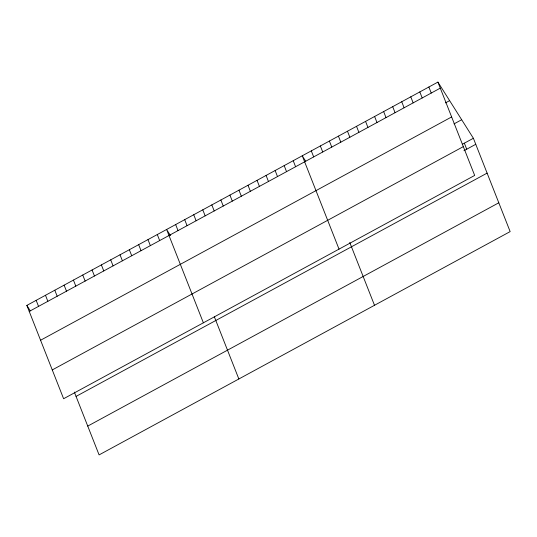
<?xml version="1.0" encoding="UTF-8"?>
<svg xmlns="http://www.w3.org/2000/svg" width="537" height="537" viewBox="0 0 537 537"><rect width="100%" height="100%" fill="white"/><g stroke="black" fill="none" stroke-linecap="round" stroke-linejoin="round"><path stroke-width="0.81" d="M437.91 82.101L474.674 175.431L63.614 398.736L26.85 305.399L437.91 82.101L473.386 138.264L510.15 231.601L99.09 454.899L74.348 392.091M29.226 311.433L440.286 88.135M445.442 102.903L449.617 100.634M40.577 340.243L451.63 116.945M454.027 123.886L461.679 119.731M462.256 144.312L473.386 138.264M52.27 369.926L463.324 146.621M463.934 150.729L475.762 144.299M76.053 396.413L487.113 173.109M87.746 426.096L498.799 202.791M305.728 161.281L302.257 155.79L339.022 249.121M170.511 235.656L166.611 229.48L203.375 322.811M26.85 305.399L30.32 310.889M464.344 143.178L466.72 149.212M428.862 87.007L431.245 93.049M419.82 91.921L422.196 97.962M410.778 96.835L413.154 102.869M401.736 101.748L404.113 107.783M392.688 106.662L395.071 112.696M383.646 111.575L386.022 117.61M374.604 116.489L376.981 122.523M365.563 121.396L367.939 127.437M356.521 126.309L358.897 132.35M347.473 131.223L349.856 137.257M338.431 136.136L340.807 142.171M329.389 141.05L331.765 147.084M320.347 145.963L322.724 151.998M349.762 242.476L374.504 305.291M311.299 150.877L313.682 156.911M293.215 160.697L295.592 166.739M284.174 165.611L286.55 171.652M275.125 170.524L277.508 176.559M266.084 175.438L268.46 181.472M257.042 180.351L259.418 186.386M248 185.265L250.376 191.3M238.958 190.179L241.335 196.213M229.91 195.085L232.293 201.127M220.868 199.999L223.244 206.04M211.826 204.912L214.203 210.947M202.785 209.826L205.161 215.861M193.736 214.74L196.119 220.774M184.694 219.653L187.071 225.688M214.397 316.89L238.851 378.981M175.653 224.567L178.029 230.601M157.294 234.541L159.67 240.576M147.977 239.603L150.353 245.637M138.66 244.664L141.036 250.698M129.343 249.725L131.719 255.76M120.026 254.786L122.402 260.821M110.703 259.848L113.085 265.882M101.386 264.909L103.769 270.943M92.069 269.97L94.452 276.005M82.752 275.031L85.135 281.066M73.435 280.092L75.811 286.127M64.118 285.154L66.494 291.188M54.801 290.215L57.177 296.249M45.484 295.276L47.86 301.311M36.167 300.337L38.543 306.372"/></g></svg>
